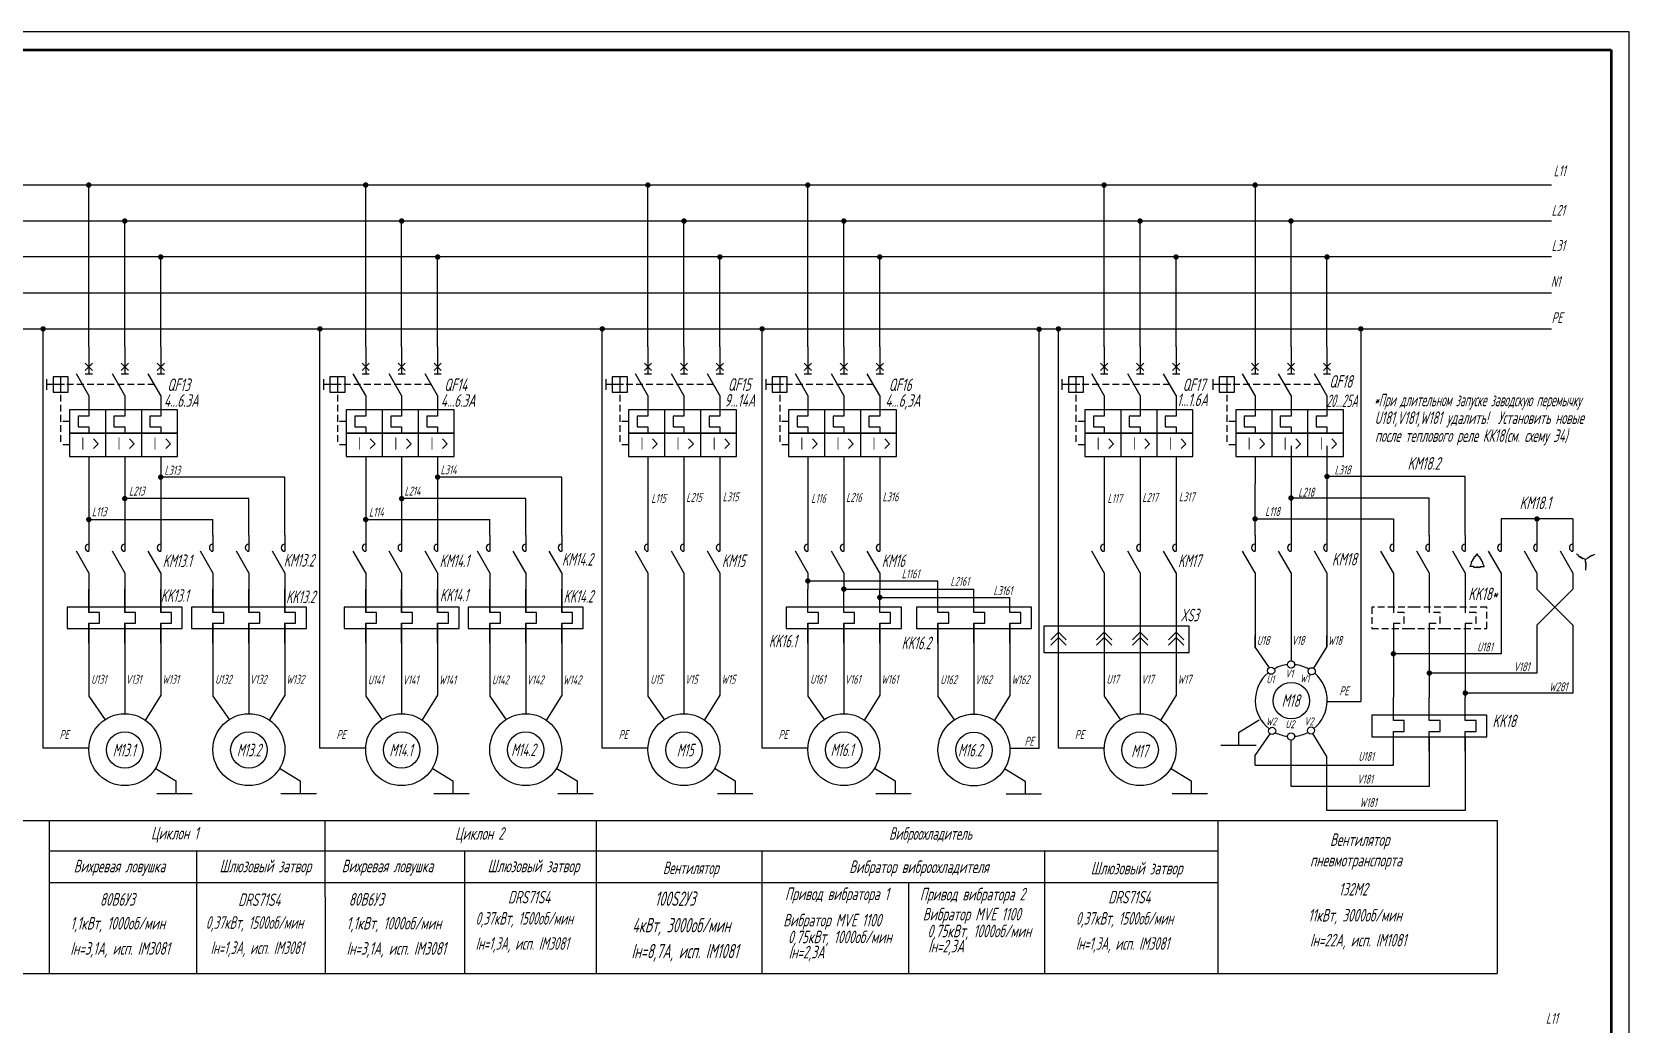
# Model space of a CAD drawing. Header units: millimetres. Extents: x 14016 to 19364, y 4274 to 5404.
# Drawn here: x 16032.9 to 16477, y 4591.6 to 4867.6 of the extents above; entities that cross this region are included whole.
import ezdxf

# ---------------------------------------------------------------- set-up
doc = ezdxf.new("R2010")
doc.units = ezdxf.units.MM
doc.header["$LTSCALE"] = 15
doc.linetypes.add('HIDDEN2', pattern=[0.1875, 0.125, -0.0625])
doc.linetypes.add('K5LT_BASIC', pattern=[0])
doc.layers.add('0.35 TEXT', color=7, linetype='Continuous', lineweight=35)
doc.layers.add('LWT 0.6', color=7, linetype='Continuous', lineweight=50)
doc.layers.add('ШТРИХОВАЯ 2', color=7, linetype='HIDDEN2')
doc.styles.add('33', font='gost.shx', dxfattribs={"width": 0.7, "oblique": 15, "height": 3.5})
doc.styles.add('34', font='gost.shx', dxfattribs={"width": 0.8, "oblique": 15, "height": 3.5})

# ---------------------------------------------------------------- blocks, each defined once
blk = doc.blocks.new('Контактор 3 ф')
at = {"linetype": 'K5LT_BASIC'}
for p, q in [((0, 0), (0, -4.5)), ((10, 0), (10, -4.5)), ((20, 0), (20, -4.5)), ((0, -10.5), (-3.46, -4.5)), ((10, -10.5), (6.54, -4.5)), ((20, -10.5), (16.54, -4.5)), ((0, -10.5), (0, -15)), ((10, -10.5), (10, -15)), ((20, -10.5), (20, -15))]:
    blk.add_line(p, q, dxfattribs=at)
for centre in [(0, -3.5), (10, -3.5), (20, -3.5)]:
    blk.add_arc(centre, 1, 90, 270, dxfattribs=at)
blk = doc.blocks.new('QF+KK')
for p, q in [((0, 0), (0, -7.5)), ((10, 0), (10, -7.5)), ((20, 0), (20, -7.5)), ((-7.83, -8.38), (-7.83, -12.62)), ((0, -13.5), (-3.46, -7.5)), ((-1, -6.54), (1, -4.54)), ((-1, -4.54), (1, -6.54)), ((-1, -7.5), (1, -7.5)), ((10, -13.5), (6.54, -7.5)), ((9, -6.54), (11, -4.54)), ((9, -4.54), (11, -6.54)), ((9, -7.5), (11, -7.5)), ((20, -13.5), (16.54, -7.5)), ((19, -6.54), (21, -4.54)), ((19, -4.54), (21, -6.54)), ((19, -7.5), (21, -7.5)), ((-11.63, -11.98), (-11.63, -9.02)), ((-9.6, -10.5), (-11.63, -10.5)), ((-6.78, -10.5), (-9.95, -10.5)), ((0, -13.5), (0, -18)), ((4.62, -17.5), (4.62, -24)), ((10, -13.5), (10, -18)), ((14.62, -17.5), (14.62, -24)), ((20, -13.5), (20, -18)), ((0, -19.25), (-3, -19.25)), ((-3, -19.25), (-3, -22.25)), ((0, -18), (0, -19.25)), ((10, -19.25), (7, -19.25)), ((7, -19.25), (7, -22.25)), ((10, -18), (10, -19.25)), ((20, -19.25), (17, -19.25)), ((17, -19.25), (17, -22.25)), ((20, -18), (20, -19.25)), ((-3, -22.25), (0, -22.25)), ((0, -22.25), (0, -24)), ((1.29, -25.61), (2.6, -26.93)), ((4.62, -24), (4.62, -30.5)), ((7, -22.25), (10, -22.25)), ((10, -22.25), (10, -24)), ((11.31, -25.61), (12.63, -26.93)), ((14.62, -24), (14.62, -30.5)), ((17, -22.25), (20, -22.25)), ((20, -22.25), (20, -24)), ((21.37, -25.61), (22.68, -26.93)), ((0, -30.5), (0, -38)), ((2.6, -26.93), (1.29, -28.24)), ((10, -30.5), (10, -38)), ((12.63, -26.93), (11.31, -28.24)), ((20, -30.5), (20, -38)), ((22.68, -26.93), (21.37, -28.24))]:
    blk.add_line(p, q)
for points in [[(-9.95, -12.62), (-5.71, -12.62), (-5.71, -8.38), (-9.95, -8.38)], [(-5.38, -24), (24.62, -24), (24.62, -17.5), (-5.38, -17.5)], [(-5.38, -30.5), (24.62, -30.5), (24.62, -24), (-5.38, -24)]]:
    blk.add_lwpolyline(points, close=True)
at = {"layer": 'ШТРИХОВАЯ 2'}
for p, q in [((18.27, -10.5), (-7.83, -10.5)), ((-7.83, -10.5), (-7.83, -27.25)), ((-5.38, -20.75), (-7.83, -20.75)), ((-5.38, -27.25), (-7.83, -27.25))]:
    blk.add_line(p, q, dxfattribs=at)
at = {"layer": '0.35 TEXT', "style": '34', "width": 0.75}
for p in [(-2, -28.65), (8.03, -28.65), (18.08, -28.65)]:
    blk.add_text('I ', height=3.5, dxfattribs=at).set_placement(p)
blk = doc.blocks.new('Реле тепловое 3 ф')
at = {"linetype": 'K5LT_BASIC'}
for p, q in [((0, -6.5), (0, 0)), ((10, -6.5), (10, 0)), ((20, -6.5), (20, 0)), ((6, -5), (-6, -5)), ((-6, -5), (-6, -11)), ((3, -6.5), (0, -6.5)), ((3, -9.5), (3, -6.5)), ((16, -5), (4, -5)), ((13, -6.5), (10, -6.5)), ((13, -9.5), (13, -6.5)), ((26, -5), (14, -5)), ((23, -6.5), (20, -6.5)), ((23, -9.5), (23, -6.5)), ((26, -11), (26, -5)), ((-6, -11), (6, -11)), ((0, -9.5), (3, -9.5)), ((0, -15), (0, -9.5)), ((4, -11), (16, -11)), ((10, -9.5), (13, -9.5)), ((10, -15), (10, -9.5)), ((14, -11), (26, -11)), ((20, -9.5), (23, -9.5)), ((20, -15), (20, -9.5))]:
    blk.add_line(p, q, dxfattribs=at)
blk = doc.blocks.new('Transformer - WYE')
for p, q in [((-0.526796, 0.299999), (-0.700001, 0.4)), ((-0.180385, 0.099999), (0, 0)), ((0.180384, 0.099999), (0, 0)), ((0.526795, 0.299999), (0.699999, 0.4)), ((0, -0.2), (0, -0.000001)), ((0, -0.600001), (0, -0.800001))]:
    blk.add_line(p, q)
for centre, start, end in [((-0.483494, 0.275), 150, 330), ((-0.396892, 0.224999), 150, 330), ((-0.310289, 0.175), 150, 330), ((-0.223687, 0.125), 150, 330), ((0.223686, 0.125), 29.99999, 210), ((0.310288, 0.174999), 29.99999, 210), ((0.396891, 0.224999), 29.99999, 210), ((0.483493, 0.274999), 29.99999, 210), ((0, -0.25), 270, 90), ((0, -0.35), 270, 90), ((0, -0.45), 270, 90), ((0, -0.55), 270, 90)]:
    blk.add_arc(centre, 0.05, start, end)
blk = doc.blocks.new('Transformer - Delta')
for p, q in [((-0.1, -0.173205), (0, 0)), ((0.1, -0.173205), (0, 0)), ((-0.3, -0.519615), (-0.4, -0.7)), ((-0.2, -0.7), (-0.4, -0.7)), ((0.2, -0.7), (0.4, -0.7)), ((0.3, -0.519615), (0.4, -0.7))]:
    blk.add_line(p, q)
for centre, start, end in [((-0.275, -0.476314), 60, 240), ((-0.225, -0.389711), 60, 240), ((-0.175, -0.303109), 60, 240), ((-0.15, -0.7), 180, 0), ((-0.125, -0.216506), 60, 240), ((-0.05, -0.7), 180, 0), ((0.05, -0.7), 180, 0), ((0.125, -0.216506), 300, 120), ((0.15, -0.7), 180, 0), ((0.175, -0.303109), 300, 120), ((0.225, -0.389712), 300, 120), ((0.275, -0.476314), 300, 120)]:
    blk.add_arc(centre, 0.05, start, end)
blk = doc.blocks.new('11')
at = {"const_width": 0.75}
blk.add_lwpolyline([(-0.375, 0, 1), (0.375, 0, 1)], format="xyb", close=True, dxfattribs=at)

msp = doc.modelspace()

# ---------------------------------------------------------------- linework, layer by layer
for p, q in [((16477, 4867.56, -0.02), (15216, 4867.56, -0.02)), ((16477, 4273.56, -0.02), (16477, 4867.56, -0.02)), ((16455.42, 4824.98, -0.02), (15281.21, 4824.98, -0.02)), ((16048.74, 4779.98, -0.02), (16048.73, 4824.98, -0.02)), ((16125.72, 4779.98, -0.02), (16125.72, 4824.98, -0.02)), ((16204.21, 4779.98, -0.02), (16204.2, 4824.98, -0.02)), ((16248.66, 4779.98, -0.02), (16248.66, 4824.98, -0.02)), ((16331.05, 4779.98, -0.02), (16331.04, 4824.98, -0.02)), ((16373.01, 4824.98, -0.02), (16373.01, 4774.24, -0.02)), ((16455.42, 4814.98, -0.02), (15281.21, 4814.98, -0.02)), ((16058.74, 4779.98, -0.02), (16058.74, 4814.98, -0.02)), ((16135.72, 4779.98, -0.02), (16135.72, 4814.98, -0.02)), ((16214.21, 4779.98, -0.02), (16214.21, 4814.98, -0.02)), ((16258.66, 4779.98, -0.02), (16258.66, 4814.98, -0.02)), ((16341.05, 4779.98, -0.02), (16341.05, 4814.98, -0.02)), ((16383.01, 4779.98, -0.02), (16383.01, 4814.98, -0.02)), ((16455.42, 4804.98, -0.02), (15281.21, 4804.98, -0.02)), ((16068.74, 4779.98, -0.02), (16068.74, 4804.98, -0.02)), ((16145.72, 4779.98, -0.02), (16145.72, 4804.98, -0.02)), ((16224.21, 4779.98, -0.02), (16224.21, 4804.98, -0.02)), ((16268.66, 4779.98, -0.02), (16268.66, 4804.98, -0.02)), ((16351.05, 4779.98, -0.02), (16351.05, 4804.98, -0.02)), ((16393.01, 4779.98, -0.02), (16393.01, 4804.98, -0.02)), ((15281.21, 4794.98, -0.02), (16455.42, 4794.98, -0.02)), ((15253.76, 4784.98, -0.02), (16455.42, 4784.98, -0.02)), ((16036.03, 4668.42, -0.02), (16036.03, 4785.36, -0.02)), ((16113.02, 4668.42, -0.02), (16113.02, 4785.36, -0.02)), ((16191.51, 4668.42, -0.02), (16191.51, 4785.36, -0.02)), ((16235.96, 4668.42, -0.02), (16235.96, 4785.36, -0.02)), ((16312.95, 4668.32, -0.02), (16312.95, 4785.26, -0.02)), ((16318.34, 4668.42, -0.02), (16318.34, 4785.36, -0.02)), ((16048.74, 4779.98, -0.02), (16048.74, 4772.48, -0.02)), ((16058.74, 4779.98, -0.02), (16058.74, 4772.48, -0.02)), ((16068.74, 4779.98, -0.02), (16068.74, 4772.48, -0.02)), ((16125.72, 4779.98, -0.02), (16125.72, 4772.48, -0.02)), ((16135.72, 4779.98, -0.02), (16135.72, 4772.48, -0.02)), ((16145.72, 4779.98, -0.02), (16145.72, 4772.48, -0.02)), ((16204.21, 4779.98, -0.02), (16204.21, 4772.48, -0.02)), ((16214.21, 4779.98, -0.02), (16214.21, 4772.48, -0.02)), ((16224.21, 4779.98, -0.02), (16224.21, 4772.48, -0.02)), ((16248.66, 4779.98, -0.02), (16248.66, 4772.48, -0.02)), ((16258.66, 4779.98, -0.02), (16258.66, 4772.48, -0.02)), ((16268.66, 4779.98, -0.02), (16268.66, 4772.48, -0.02)), ((16331.05, 4779.98, -0.02), (16331.05, 4772.48, -0.02)), ((16341.05, 4779.98, -0.02), (16341.05, 4772.48, -0.02)), ((16351.05, 4779.98, -0.02), (16351.05, 4772.48, -0.02)), ((16383.01, 4779.98, -0.02), (16383.01, 4772.48, -0.02)), ((16383.01, 4752.48, -0.02), (16383.01, 4727.62, -0.02)), ((16393.01, 4752.48, -0.02), (16393.01, 4727.62, -0.02)), ((16048.74, 4749.48, -0.02), (16048.74, 4727.62, -0.02)), ((16058.74, 4749.48, -0.02), (16058.74, 4727.62, -0.02)), ((16068.74, 4749.48, -0.02), (16068.74, 4727.62, -0.02)), ((16125.72, 4749.48, -0.02), (16125.72, 4727.62, -0.02)), ((16135.72, 4749.48, -0.02), (16135.72, 4727.62, -0.02)), ((16145.72, 4749.48, -0.02), (16145.72, 4727.62, -0.02)), ((16204.21, 4749.48, -0.02), (16204.21, 4727.62, -0.02)), ((16214.21, 4749.48, -0.02), (16214.21, 4727.62, -0.02)), ((16224.21, 4749.48, -0.02), (16224.21, 4727.62, -0.02)), ((16248.66, 4749.48, -0.02), (16248.66, 4727.62, -0.02)), ((16258.66, 4749.48, -0.02), (16258.66, 4727.62, -0.02)), ((16268.66, 4749.48, -0.02), (16268.66, 4727.62, -0.02)), ((16331.05, 4749.48, -0.02), (16331.05, 4727.62, -0.02)), ((16341.05, 4749.48, -0.02), (16341.05, 4727.62, -0.02)), ((16351.05, 4749.48, -0.02), (16351.05, 4727.62, -0.02)), ((16103.25, 4743.75, -0.02), (16068.74, 4743.75, -0.02)), ((16103.25, 4727.62, -0.02), (16103.25, 4743.75, -0.02)), ((16180.23, 4743.75, -0.02), (16145.73, 4743.75, -0.02)), ((16180.23, 4727.62, -0.02), (16180.23, 4743.75, -0.02)), ((16431.46, 4743.93, -0.02), (16393.01, 4743.93, -0.02)), ((16431.46, 4727.62, -0.02), (16431.46, 4743.93, -0.02)), ((16373.01, 4727.62, -0.02), (16373.01, 4741.98, -0.02)), ((16093.25, 4737.77, -0.02), (16058.74, 4737.77, -0.02)), ((16093.25, 4727.62, -0.02), (16093.25, 4737.77, -0.02)), ((16170.23, 4737.77, -0.02), (16135.73, 4737.77, -0.02)), ((16170.23, 4727.62, -0.02), (16170.23, 4737.77, -0.02)), ((16421.46, 4737.94, -0.02), (16383.01, 4737.94, -0.02)), ((16421.46, 4727.62, -0.02), (16421.46, 4737.94, -0.02)), ((16048.74, 4731.95, -0.02), (16083.25, 4731.95, -0.02)), ((16083.25, 4727.62, -0.02), (16083.25, 4731.95, -0.02)), ((16125.72, 4731.95, -0.02), (16160.23, 4731.95, -0.02)), ((16160.23, 4727.62, -0.02), (16160.23, 4731.95, -0.02)), ((16373.01, 4732.13, -0.02), (16411.46, 4732.13, -0.02)), ((16411.46, 4732.13, -0.02), (16411.46, 4727.62, -0.02)), ((16441.4, 4732.13, -0.02), (16441.4, 4727.62, -0.02)), ((16461.4, 4732.13, -0.02), (16441.4, 4732.13, -0.02)), ((16451.4, 4732.13, -0.02), (16451.4, 4727.62, -0.02)), ((16461.4, 4732.13, -0.02), (16461.4, 4727.62, -0.02)), ((16048.74, 4712.58, -0.02), (16048.74, 4706.12, -0.02)), ((16058.74, 4712.59, -0.02), (16058.74, 4706.12, -0.02)), ((16068.74, 4712.62, -0.02), (16068.74, 4706.12, -0.02)), ((16083.25, 4712.58, -0.02), (16083.25, 4706.12, -0.02)), ((16093.25, 4712.59, -0.02), (16093.25, 4706.12, -0.02)), ((16103.25, 4712.62, -0.02), (16103.25, 4706.12, -0.02)), ((16125.72, 4712.58, -0.02), (16125.72, 4706.12, -0.02)), ((16135.72, 4712.59, -0.02), (16135.72, 4706.12, -0.02)), ((16145.72, 4712.62, -0.02), (16145.72, 4706.12, -0.02)), ((16160.23, 4712.58, -0.02), (16160.23, 4706.12, -0.02)), ((16170.23, 4712.59, -0.02), (16170.23, 4706.12, -0.02)), ((16180.23, 4712.62, -0.02), (16180.23, 4706.12, -0.02)), ((16204.21, 4712.58, -0.02), (16204.21, 4682.85, -0.02)), ((16214.21, 4712.59, -0.02), (16214.21, 4677.95, -0.02)), ((16224.21, 4712.62, -0.02), (16224.21, 4683.12, -0.02)), ((16248.66, 4714.87, -0.02), (16284.85, 4714.87, -0.02)), ((16258.66, 4712.62, -0.02), (16294.85, 4712.62, -0.02)), ((16331.05, 4712.58, -0.02), (16331.05, 4682.85, -0.02)), ((16341.05, 4712.59, -0.02), (16341.05, 4677.95, -0.02)), ((16351.05, 4712.62, -0.02), (16351.05, 4683.12, -0.02)), ((16373.01, 4712.62, -0.02), (16373.01, 4703.12, -0.02)), ((16383.01, 4712.62, -0.02), (16383.01, 4703.12, -0.02)), ((16393.01, 4712.62, -0.02), (16393.01, 4703.12, -0.02)), ((16411.46, 4712.62, -0.02), (16411.46, 4706.12, -0.02)), ((16421.46, 4712.62, -0.02), (16421.46, 4706.12, -0.02)), ((16431.46, 4712.62, -0.02), (16431.46, 4706.12, -0.02)), ((16441.4, 4712.62, -0.02), (16441.4, 4694.62, -0.02)), ((16461.4, 4712.62, -0.02), (16451.4, 4702.62, -0.02)), ((16451.4, 4712.62, -0.02), (16461.4, 4702.62, -0.02)), ((16268.66, 4710.31, -0.02), (16304.85, 4710.31, -0.02)), ((16048.74, 4703.12, -0.02), (16048.74, 4682.85, -0.02)), ((16058.74, 4703.12, -0.02), (16058.74, 4677.95, -0.02)), ((16068.74, 4703.12, -0.02), (16068.74, 4683.12, -0.02)), ((16083.25, 4703.12, -0.02), (16083.25, 4682.85, -0.02)), ((16093.25, 4703.12, -0.02), (16093.25, 4677.95, -0.02)), ((16103.25, 4703.12, -0.02), (16103.25, 4683.12, -0.02)), ((16125.72, 4703.12, -0.02), (16125.72, 4682.85, -0.02)), ((16135.72, 4703.12, -0.02), (16135.72, 4677.95, -0.02)), ((16145.72, 4703.12, -0.02), (16145.72, 4683.12, -0.02)), ((16160.23, 4703.12, -0.02), (16160.23, 4682.85, -0.02)), ((16170.23, 4703.12, -0.02), (16170.23, 4677.95, -0.02)), ((16180.23, 4703.12, -0.02), (16180.23, 4683.12, -0.02)), ((16248.66, 4703.12, -0.02), (16248.66, 4682.85, -0.02)), ((16258.66, 4703.12, -0.02), (16258.66, 4677.95, -0.02)), ((16268.66, 4703.12, -0.02), (16268.66, 4683.12, -0.02)), ((16284.85, 4703.12, -0.02), (16284.85, 4682.76, -0.02)), ((16294.85, 4703.12, -0.02), (16294.85, 4677.85, -0.02)), ((16304.85, 4703.12, -0.02), (16304.85, 4683.03, -0.02)), ((16373.01, 4703.12, -0.02), (16373.01, 4699.71, -0.02)), ((16383.01, 4703.12, -0.02), (16383.01, 4699.71, -0.02)), ((16393.01, 4703.12, -0.02), (16393.01, 4699.71, -0.02)), ((16411.46, 4703.12, -0.02), (16411.46, 4682.54, -0.02)), ((16421.46, 4703.12, -0.02), (16421.46, 4682.54, -0.02)), ((16431.46, 4703.12, -0.02), (16431.46, 4682.54, -0.02)), ((16318.34, 4700.66, -0.04), (16316.22, 4698.54, -0.04)), ((16318.34, 4699.16, -0.04), (16316.22, 4697.04, -0.04)), ((16318.34, 4700.66, -0.04), (16320.46, 4698.54, -0.04)), ((16318.34, 4699.16, -0.04), (16320.46, 4697.04, -0.04)), ((16331.05, 4700.66, -0.04), (16328.92, 4698.54, -0.04)), ((16331.05, 4699.16, -0.04), (16328.92, 4697.04, -0.04)), ((16331.05, 4700.66, -0.04), (16333.17, 4698.54, -0.04)), ((16331.05, 4699.16, -0.04), (16333.17, 4697.04, -0.04)), ((16341.05, 4700.66, -0.04), (16338.93, 4698.54, -0.04)), ((16341.05, 4699.16, -0.04), (16338.93, 4697.04, -0.04)), ((16341.05, 4700.66, -0.04), (16343.17, 4698.54, -0.04)), ((16341.05, 4699.16, -0.04), (16343.17, 4697.04, -0.04)), ((16351.05, 4700.66, -0.04), (16348.92, 4698.54, -0.04)), ((16351.05, 4699.16, -0.04), (16348.92, 4697.04, -0.04)), ((16351.05, 4700.66, -0.04), (16353.17, 4698.54, -0.04)), ((16351.05, 4699.16, -0.04), (16353.17, 4697.04, -0.04)), ((16383.01, 4699.72, -0.02), (16383.01, 4692.64, -0.02)), ((16451.4, 4702.62, -0.02), (16451.4, 4689.26, -0.02)), ((16461.4, 4702.62, -0.02), (16461.4, 4683.7, -0.02)), ((16373.01, 4696.36, -0.02), (16376.9, 4690.75, -0.02)), ((16393.01, 4696.63, -0.02), (16389.29, 4690.61, -0.02)), ((16441.4, 4694.62, -0.02), (16411.46, 4694.62, -0.02)), ((16451.4, 4689.26, -0.02), (16421.46, 4689.26, -0.02)), ((16048.74, 4682.85, -0.02), (16053.32, 4676.24, -0.02)), ((16068.74, 4683.12, -0.02), (16064.48, 4676.26, -0.02)), ((16083.25, 4682.85, -0.02), (16087.83, 4676.24, -0.02)), ((16103.25, 4683.12, -0.02), (16098.99, 4676.26, -0.02)), ((16125.72, 4682.85, -0.02), (16130.3, 4676.24, -0.02)), ((16145.72, 4683.12, -0.02), (16141.47, 4676.26, -0.02)), ((16160.23, 4682.85, -0.02), (16164.81, 4676.24, -0.02)), ((16180.23, 4683.12, -0.02), (16175.98, 4676.26, -0.02)), ((16204.21, 4682.85, -0.02), (16208.79, 4676.24, -0.02)), ((16224.21, 4683.12, -0.02), (16219.96, 4676.26, -0.02)), ((16248.66, 4682.85, -0.02), (16253.25, 4676.24, -0.02)), ((16268.66, 4683.12, -0.02), (16264.41, 4676.26, -0.02)), ((16284.85, 4682.76, -0.02), (16289.44, 4676.14, -0.02)), ((16304.85, 4683.03, -0.02), (16300.6, 4676.16, -0.02)), ((16331.05, 4682.85, -0.02), (16335.63, 4676.24, -0.02)), ((16351.05, 4683.12, -0.02), (16346.79, 4676.26, -0.02)), ((16461.4, 4683.7, -0.02), (16431.46, 4683.7, -0.02)), ((16373.01, 4666.33, -0.02), (16377.18, 4672.35, -0.02)), ((16393.01, 4666.06, -0.02), (16389.07, 4672.43, -0.02)), ((16048.72, 4668.42, -0.02), (16036.03, 4668.42, -0.02)), ((16125.71, 4668.42, -0.02), (16113.02, 4668.42, -0.02)), ((16204.2, 4668.42, -0.02), (16191.51, 4668.42, -0.02)), ((16248.65, 4668.42, -0.02), (16235.96, 4668.42, -0.02)), ((16312.95, 4668.32, -0.02), (16304.84, 4668.32, -0.02)), ((16331.03, 4668.42, -0.02), (16318.34, 4668.42, -0.02)), ((16383.01, 4663.67, -0.02), (16383.01, 4670.64, -0.02)), ((16411.46, 4663.67, -0.02), (16411.46, 4671.54, -0.02)), ((16421.46, 4671.54, -0.02), (16421.46, 4657.72, -0.02)), ((16431.46, 4671.54, -0.02), (16431.46, 4651.01, -0.02)), ((16373.01, 4663.67, -0.02), (16373.01, 4666.33, -0.02)), ((16373.01, 4663.67, -0.02), (16411.46, 4663.67, -0.02)), ((16383.01, 4657.72, -0.02), (16383.01, 4666.06, -0.02)), ((16393.01, 4651.01, -0.02), (16393.01, 4666.06, -0.02)), ((16421.46, 4657.72, -0.02), (16383.01, 4657.72, -0.02)), ((16431.46, 4651.01, -0.02), (16393.01, 4651.01, -0.02)), ((15274.54, 4648.25, -0.02), (16440.32, 4648.25, -0.02)), ((16037.7, 4648.25, -0.02), (16037.7, 4605.73, -0.02)), ((16114.41, 4648.25, -0.02), (16114.43, 4605.73, -0.02)), ((16189.85, 4648.25, -0.02), (16189.85, 4605.73, -0.02)), ((16362.7, 4648.25, -0.02), (16362.7, 4605.73, -0.02)), ((16440.32, 4648.25, -0.02), (16440.32, 4605.73, -0.02)), ((16037.7, 4639.86, -0.02), (16362.7, 4639.86, -0.02)), ((16078.64, 4639.82, -0.02), (16078.64, 4605.69, -0.02)), ((16153.17, 4639.86, -0.02), (16153.17, 4605.73, -0.02)), ((16235.85, 4639.86, -0.02), (16235.85, 4605.73, -0.02)), ((16314.48, 4639.86, -0.02), (16314.48, 4605.73, -0.02)), ((16037.7, 4630.98, -0.02), (16362.7, 4630.98, -0.02)), ((16276.62, 4631.08, -0.02), (16276.64, 4605.73, -0.02)), ((15274.54, 4605.73, -0.02), (16440.32, 4605.73, -0.02))]:
    msp.add_line(p, q)
at = {"linetype": 'Continuous'}
for p, q in [((16402.42, 4784.98, -0.02), (16402.42, 4681.35, -0.02)), ((16393.17, 4681.35, -0.02), (16402.42, 4681.35, -0.02)), ((16374.18, 4676.19, -0.02), (16368.43, 4672.67, -0.02)), ((16368.43, 4672.67, -0.02), (16368.43, 4669.16, -0.02)), ((16373.36, 4669.16, -0.02), (16363.5, 4669.16, -0.02)), ((16067.23, 4662.83, -0.02), (16072.98, 4659.32, -0.02)), ((16101.74, 4662.83, -0.02), (16107.49, 4659.32, -0.02)), ((16144.21, 4662.83, -0.02), (16149.97, 4659.32, -0.02)), ((16178.73, 4662.83, -0.02), (16184.48, 4659.32, -0.02)), ((16222.7, 4662.83, -0.02), (16228.46, 4659.32, -0.02)), ((16267.16, 4662.83, -0.02), (16272.91, 4659.32, -0.02)), ((16349.54, 4662.83, -0.02), (16355.29, 4659.32, -0.02)), ((16072.98, 4659.32, -0.02), (16072.98, 4655.8, -0.02)), ((16107.49, 4659.32, -0.02), (16107.49, 4655.8, -0.02)), ((16149.97, 4659.32, -0.02), (16149.97, 4655.8, -0.02)), ((16184.48, 4659.32, -0.02), (16184.48, 4655.8, -0.02)), ((16228.46, 4659.32, -0.02), (16228.46, 4655.8, -0.02)), ((16272.91, 4659.32, -0.02), (16272.91, 4655.8, -0.02)), ((16303.35, 4662.73, -0.02), (16309.1, 4659.22, -0.02)), ((16309.1, 4659.22, -0.02), (16309.1, 4655.71, -0.02)), ((16355.29, 4659.32, -0.02), (16355.29, 4655.8, -0.02)), ((16067.64, 4655.8, -0.02), (16077.5, 4655.8, -0.02)), ((16102.15, 4655.8, -0.02), (16112.01, 4655.8, -0.02)), ((16144.63, 4655.8, -0.02), (16154.49, 4655.8, -0.02)), ((16179.14, 4655.8, -0.02), (16189, 4655.8, -0.02)), ((16223.53, 4655.8, -0.02), (16233.39, 4655.8, -0.02)), ((16267.57, 4655.8, -0.02), (16277.43, 4655.8, -0.02)), ((16303.76, 4655.71, -0.02), (16313.62, 4655.71, -0.02)), ((16349.95, 4655.8, -0.02), (16359.81, 4655.8, -0.02))]:
    msp.add_line(p, q, dxfattribs=at)
at = {"linetype": 'K5LT_BASIC'}
for p, q in [((16284.85, 4706.12, -0.02), (16284.85, 4714.87, -0.02)), ((16294.85, 4706.12, -0.02), (16294.85, 4712.62, -0.02)), ((16290.85, 4707.62, -0.02), (16278.85, 4707.62, -0.02)), ((16278.85, 4707.62, -0.02), (16278.85, 4701.62, -0.02)), ((16300.85, 4707.62, -0.02), (16288.85, 4707.62, -0.02)), ((16310.85, 4707.62, -0.02), (16298.85, 4707.62, -0.02)), ((16304.85, 4706.12, -0.02), (16304.85, 4710.31, -0.02)), ((16310.85, 4701.62, -0.02), (16310.85, 4707.62, -0.02)), ((16287.85, 4706.12, -0.02), (16284.85, 4706.12, -0.02)), ((16284.85, 4703.12, -0.02), (16287.85, 4703.12, -0.02)), ((16284.85, 4697.62, -0.02), (16284.85, 4703.12, -0.02)), ((16287.85, 4703.12, -0.02), (16287.85, 4706.12, -0.02)), ((16297.85, 4706.12, -0.02), (16294.85, 4706.12, -0.02)), ((16294.85, 4703.12, -0.02), (16297.85, 4703.12, -0.02)), ((16294.85, 4697.62, -0.02), (16294.85, 4703.12, -0.02)), ((16297.85, 4703.12, -0.02), (16297.85, 4706.12, -0.02)), ((16307.85, 4706.12, -0.02), (16304.85, 4706.12, -0.02)), ((16304.85, 4703.12, -0.02), (16307.85, 4703.12, -0.02)), ((16304.85, 4697.62, -0.02), (16304.85, 4703.12, -0.02)), ((16307.85, 4703.12, -0.02), (16307.85, 4706.12, -0.02)), ((16278.85, 4701.62, -0.02), (16290.85, 4701.62, -0.02)), ((16288.85, 4701.62, -0.02), (16300.85, 4701.62, -0.02)), ((16298.85, 4701.62, -0.02), (16310.85, 4701.62, -0.02)), ((16411.46, 4676.04, -0.02), (16411.46, 4682.54, -0.02)), ((16421.46, 4676.04, -0.02), (16421.46, 4682.54, -0.02)), ((16431.46, 4676.04, -0.02), (16431.46, 4682.54, -0.02)), ((16411.46, 4667.54, -0.02), (16411.46, 4673.04, -0.02)), ((16421.46, 4667.54, -0.02), (16421.46, 4673.04, -0.02)), ((16431.46, 4667.54, -0.02), (16431.46, 4673.04, -0.02))]:
    msp.add_line(p, q, dxfattribs=at)
at = {"const_width": 0.75, "elevation": -0.02}
for points in [[(16048.35, 4824.98, 1), (16049.1, 4824.98, 1)], [(16125.34, 4824.98, 1), (16126.09, 4824.98, 1)], [(16203.83, 4824.98, 1), (16204.58, 4824.98, 1)], [(16248.28, 4824.98, 1), (16249.03, 4824.98, 1)], [(16330.66, 4824.98, 1), (16331.41, 4824.98, 1)], [(16372.64, 4824.98, 1), (16373.39, 4824.98, 1)], [(16058.36, 4814.98, 1), (16059.11, 4814.98, 1)], [(16135.35, 4814.98, 1), (16136.1, 4814.98, 1)], [(16213.84, 4814.98, 1), (16214.59, 4814.98, 1)], [(16258.29, 4814.98, 1), (16259.04, 4814.98, 1)], [(16340.67, 4814.98, 1), (16341.42, 4814.98, 1)], [(16382.64, 4814.98, 1), (16383.39, 4814.98, 1)], [(16068.36, 4804.98, 1), (16069.11, 4804.98, 1)], [(16145.35, 4804.98, 1), (16146.1, 4804.98, 1)], [(16223.84, 4804.98, 1), (16224.59, 4804.98, 1)], [(16268.29, 4804.98, 1), (16269.04, 4804.98, 1)], [(16350.67, 4804.98, 1), (16351.42, 4804.98, 1)], [(16392.64, 4804.98, 1), (16393.39, 4804.98, 1)], [(16035.66, 4784.98, 1), (16036.41, 4784.98, 1)], [(16112.64, 4784.98, 1), (16113.39, 4784.98, 1)], [(16191.13, 4784.98, 1), (16191.88, 4784.98, 1)], [(16235.58, 4784.98, 1), (16236.33, 4784.98, 1)], [(16312.58, 4784.88, 1), (16313.33, 4784.88, 1)], [(16317.97, 4784.98, 1), (16318.72, 4784.98, 1)], [(16068.36, 4743.75, 1), (16069.11, 4743.75, 1)], [(16145.35, 4743.75, 1), (16146.1, 4743.75, 1)], [(16392.64, 4743.93, 1), (16393.39, 4743.93, 1)], [(16058.36, 4737.77, 1), (16059.11, 4737.77, 1)], [(16135.35, 4737.77, 1), (16136.1, 4737.77, 1)], [(16382.64, 4737.94, 1), (16383.39, 4737.94, 1)], [(16048.36, 4731.95, 1), (16049.11, 4731.95, 1)], [(16125.35, 4731.95, 1), (16126.1, 4731.95, 1)], [(16372.63, 4732.13, 1), (16373.38, 4732.13, 1)], [(16451.02, 4732.13, 1), (16451.77, 4732.13, 1)], [(16248.29, 4714.87, 1), (16249.04, 4714.87, 1)], [(16258.29, 4712.62, 1), (16259.04, 4712.62, 1)], [(16268.29, 4710.31, 1), (16269.04, 4710.31, 1)], [(16411.09, 4694.62, 1), (16411.84, 4694.62, 1)], [(16421.09, 4689.26, 1), (16421.84, 4689.26, 1)], [(16431.09, 4683.7, 1), (16431.84, 4683.7, 1)]]:
    msp.add_lwpolyline(points, format="xyb", close=True, dxfattribs=at)
at = {"elevation": -0.04}
msp.add_lwpolyline([(16314.32, 4695.01), (16354.72, 4695.01), (16354.72, 4702.31), (16314.32, 4702.31)], close=True, dxfattribs=at)
for centre, radius in [((16377.47, 4689.92, -0.02), 1), ((16383.01, 4691.64, -0.02), 1), ((16388.76, 4689.76, -0.02), 1), ((16383.07, 4681.56, -0.02), 5.07), ((16058.74, 4667.96, -0.02), 10), ((16093.25, 4667.96, -0.02), 10), ((16135.72, 4667.96, -0.02), 10), ((16170.23, 4667.96, -0.02), 10), ((16214.21, 4667.96, -0.02), 10), ((16258.66, 4667.96, -0.02), 10), ((16294.85, 4667.86, -0.02), 10), ((16341.05, 4667.96, -0.02), 10), ((16058.74, 4667.88, -0.02), 5.07), ((16093.25, 4667.88, -0.02), 5.07), ((16135.72, 4667.88, -0.02), 5.07), ((16170.23, 4667.88, -0.02), 5.07), ((16214.21, 4667.88, -0.02), 5.07), ((16258.66, 4667.88, -0.02), 5.07), ((16294.85, 4667.78, -0.02), 5.07), ((16341.05, 4667.88, -0.02), 5.07), ((16377.75, 4673.17, -0.02), 1), ((16383.01, 4671.64, -0.02), 1), ((16388.56, 4673.29, -0.02), 1)]:
    msp.add_circle(centre, radius)
for centre, radius, start, end in [((16048.74, 4824.8, -0.02), 0.375, 0, 180), ((16048.74, 4824.8, -0.02), 0.375, 180, 0), ((16125.72, 4824.8, -0.02), 0.375, 0, 180), ((16125.72, 4824.8, -0.02), 0.375, 180, 0), ((16204.21, 4824.8, -0.02), 0.375, 0, 180), ((16204.21, 4824.8, -0.02), 0.375, 180, 0), ((16248.66, 4824.8, -0.02), 0.375, 0, 180), ((16248.66, 4824.8, -0.02), 0.375, 180, 0), ((16331.05, 4824.8, -0.02), 0.375, 0, 180), ((16331.05, 4824.8, -0.02), 0.375, 180, 0), ((16058.8, 4814.8, -0.02), 0.375, 0, 180), ((16058.8, 4814.8, -0.02), 0.375, 180, 0), ((16135.79, 4814.8, -0.02), 0.375, 0, 180), ((16135.79, 4814.8, -0.02), 0.375, 180, 0), ((16214.28, 4814.8, -0.02), 0.375, 0, 180), ((16214.28, 4814.8, -0.02), 0.375, 180, 0), ((16258.73, 4814.8, -0.02), 0.375, 0, 180), ((16258.73, 4814.8, -0.02), 0.375, 180, 0), ((16341.11, 4814.8, -0.02), 0.375, 0, 180), ((16341.11, 4814.8, -0.02), 0.375, 180, 0), ((16068.87, 4804.8, -0.02), 0.375, 0, 180), ((16145.85, 4804.8, -0.02), 0.375, 0, 180), ((16224.34, 4804.8, -0.02), 0.375, 0, 180), ((16268.8, 4804.8, -0.02), 0.375, 0, 180), ((16351.18, 4804.8, -0.02), 0.375, 0, 180), ((16068.87, 4804.8, -0.02), 0.375, 180, 0), ((16145.85, 4804.8, -0.02), 0.375, 180, 0), ((16224.34, 4804.8, -0.02), 0.375, 180, 0), ((16268.8, 4804.8, -0.02), 0.375, 180, 0), ((16351.18, 4804.8, -0.02), 0.375, 180, 0), ((16068.74, 4743.75, -0.02), 0.375, 0, 180), ((16068.74, 4743.75, -0.02), 0.375, 180, 0), ((16145.73, 4743.75, -0.02), 0.375, 0, 180), ((16145.73, 4743.75, -0.02), 0.375, 180, 0), ((16393.01, 4743.93, -0.02), 0.375, 0, 180), ((16393.01, 4743.93, -0.02), 0.375, 180, 0), ((16383.01, 4737.94, -0.02), 0.375, 0, 180), ((16058.74, 4737.77, -0.02), 0.375, 0, 180), ((16058.74, 4737.77, -0.02), 0.375, 180, 0), ((16135.73, 4737.77, -0.02), 0.375, 0, 180), ((16135.73, 4737.77, -0.02), 0.375, 180, 0), ((16383.01, 4737.94, -0.02), 0.375, 180, 0), ((16048.74, 4731.95, -0.02), 0.375, 0, 180), ((16048.74, 4731.95, -0.02), 0.375, 180, 0), ((16125.72, 4731.95, -0.02), 0.375, 0, 180), ((16125.72, 4731.95, -0.02), 0.375, 180, 0), ((16373.01, 4732.13, -0.02), 0.375, 0, 180), ((16373.01, 4732.13, -0.02), 0.375, 180, 0), ((16451.4, 4732.13, -0.02), 0.375, 0, 180), ((16451.4, 4732.13, -0.02), 0.375, 180, 0), ((16411.46, 4694.62, -0.02), 0.375, 0, 180), ((16411.46, 4694.62, -0.02), 0.375, 180, 0), ((16383.07, 4681.64, -0.02), 10, 96.0304, 118.2859), ((16383.07, 4681.64, -0.02), 10, 60.6916, 84.5622), ((16421.46, 4689.26, -0.02), 0.375, 0, 180), ((16383.07, 4681.64, -0.02), 10, 129.7541, 232.1544), ((16383.07, 4681.64, -0.02), 10, 309.064, 49.213), ((16421.46, 4689.26, -0.02), 0.375, 180, 0), ((16431.46, 4683.7, -0.02), 0.375, 0, 180), ((16431.46, 4683.7, -0.02), 0.375, 180, 0), ((16383.07, 4681.64, -0.02), 10, 243.6226, 263.9696), ((16383.07, 4681.64, -0.02), 10, 275.4378, 297.5958)]:
    msp.add_arc(centre, radius, start, end)
at = {"layer": '0.35 TEXT'}
for p, q in [((16373.01, 4699.71, -0.02), (16373.01, 4696.36, -0.02)), ((16393.01, 4699.75, -0.02), (16393.01, 4696.63, -0.02))]:
    msp.add_line(p, q, dxfattribs=at)
at = {"layer": 'LWT 0.6'}
for p, q in [((15236, 4862.56, -0.02), (16472, 4862.56, -0.02)), ((16472, 4862.56, -0.02), (16472, 4278.56, -0.02))]:
    msp.add_line(p, q, dxfattribs=at)
at = {"layer": 'ШТРИХОВАЯ 2', "linetype": 'HIDDEN2'}
for p, q in [((16417.46, 4707.62, -0.02), (16405.46, 4707.62, -0.02)), ((16405.46, 4707.62, -0.02), (16405.46, 4701.62, -0.02)), ((16427.46, 4707.62, -0.02), (16415.46, 4707.62, -0.02)), ((16437.46, 4707.62, -0.02), (16425.46, 4707.62, -0.02)), ((16437.46, 4701.62, -0.02), (16437.46, 4707.62, -0.02)), ((16414.46, 4706.12, -0.02), (16411.46, 4706.12, -0.02)), ((16411.46, 4703.12, -0.02), (16414.46, 4703.12, -0.02)), ((16414.46, 4703.12, -0.02), (16414.46, 4706.12, -0.02)), ((16424.46, 4706.12, -0.02), (16421.46, 4706.12, -0.02)), ((16421.46, 4703.12, -0.02), (16424.46, 4703.12, -0.02)), ((16424.46, 4703.12, -0.02), (16424.46, 4706.12, -0.02)), ((16434.46, 4706.12, -0.02), (16431.46, 4706.12, -0.02)), ((16431.46, 4703.12, -0.02), (16434.46, 4703.12, -0.02)), ((16434.46, 4703.12, -0.02), (16434.46, 4706.12, -0.02)), ((16405.46, 4701.62, -0.02), (16417.46, 4701.62, -0.02)), ((16415.46, 4701.62, -0.02), (16427.46, 4701.62, -0.02)), ((16425.46, 4701.62, -0.02), (16437.46, 4701.62, -0.02))]:
    msp.add_line(p, q, dxfattribs=at)

# ---------------------------------------------------------------- block references
for name, p in [('11', (16402.42, 4784.98, -0.02)), ('QF+KK', (16048.74, 4779.98, -0.02)), ('QF+KK', (16125.72, 4779.98, -0.02)), ('QF+KK', (16204.21, 4779.98, -0.02)), ('QF+KK', (16248.66, 4779.98, -0.02)), ('QF+KK', (16331.05, 4779.98, -0.02)), ('QF+KK', (16373.01, 4779.98, -0.02)), ('Контактор 3 ф', (16048.74, 4727.62, -0.02)), ('Контактор 3 ф', (16083.25, 4727.62, -0.02)), ('Контактор 3 ф', (16125.72, 4727.62, -0.02)), ('Контактор 3 ф', (16160.23, 4727.62, -0.02)), ('Контактор 3 ф', (16204.21, 4727.62, -0.02)), ('Контактор 3 ф', (16248.66, 4727.62, -0.02)), ('Контактор 3 ф', (16331.05, 4727.62, -0.02)), ('Контактор 3 ф', (16373.01, 4727.62, -0.02)), ('Контактор 3 ф', (16411.46, 4727.62, -0.02)), ('Контактор 3 ф', (16441.4, 4727.62, -0.02)), ('Реле тепловое 3 ф', (16048.74, 4712.62, -0.02)), ('Реле тепловое 3 ф', (16083.25, 4712.62, -0.02)), ('Реле тепловое 3 ф', (16125.72, 4712.62, -0.02)), ('Реле тепловое 3 ф', (16160.23, 4712.62, -0.02)), ('Реле тепловое 3 ф', (16248.66, 4712.62, -0.02)), ('Реле тепловое 3 ф', (16248.66, 4712.62, -0.02)), ('Реле тепловое 3 ф', (16411.46, 4682.54, -0.02))]:
    msp.add_blockref(name, p)
for name, p, xscale, yscale, zscale in [('Transformer - Delta', (16434.72, 4722.45, -0.02), 5.079999999999927, 5.079999999999927, 5.079999999999927), ('Transformer - WYE', (16464.91, 4720.83, -0.02), 3.657600000000457, 3.657600000000457, 3.657600000000457)]:
    msp.add_blockref(name, p, dxfattribs=dict(xscale=xscale, yscale=yscale, zscale=zscale))

# ---------------------------------------------------------------- texts
at = {"style": '33', "oblique": 15, "width": 0.8}
for s, height, p in [('V1', 2.2, (16381.37, 4688.03, -0.02)), ('U1', 2.2, (16376.14, 4686.41, -0.02)), ('W1', 2.2, (16385.49, 4686.66, -0.02)), ('PE', 2.5, (16396.47, 4683.07, -0.02)), ('W2', 2.2, (16375.99, 4674.69, -0.02)), ('U2', 2.2, (16381.43, 4673.93, -0.02)), ('V2', 2.2, (16386.68, 4674.75, -0.02))]:
    msp.add_text(s, height=height, dxfattribs=at).set_placement(p)
at = {"layer": '0.35 TEXT', "oblique": 15}
for s, height, style, width, p in [('L11', 3, '33', 0.8, (16456.02, 4827.43, -0.02)), ('L21', 3, '33', 0.8, (16455.46, 4816.47, -0.02)), ('L31', 3, '33', 0.8, (16455.46, 4806.67, -0.02)), ('N1', 3, '33', 0.8, (16455.26, 4796.64, -0.02)), ('PE', 3, '33', 0.8, (16455.46, 4786.61, -0.02)), ('QF13', 3.5, '34', 0.8, (16070.56, 4767.68, -0.02)), ('QF14', 3.5, '34', 0.8, (16147.54, 4767.68, -0.02)), ('QF15', 3.5, '34', 0.8, (16226.41, 4767.75, -0.02)), ('QF16', 3.5, '34', 0.8, (16271.15, 4767.68, -0.02)), ('QF17', 3.5, '34', 0.8, (16352.87, 4767.68, -0.02)), ('QF18', 3.5, '34', 0.8, (16393.64, 4768.61, -0.02)), ('4...6.3A', 3.5, '34', 0.8, (16069.63, 4763.31, -0.02)), ('4...6.3A', 3.5, '34', 0.8, (16146.61, 4763.31, -0.02)), ('9...14A', 3.5, '34', 0.8, (16225.48, 4763.37, -0.02)), ('4...6,3A', 3.5, '34', 0.8, (16270.22, 4763.31, -0.02)), ('1...1.6A', 3.5, '34', 0.8, (16351.28, 4763.52, -0.02)), ('20...25A', 3.5, '34', 0.674438, (16392.83, 4763.22, -0.02)), ('*При длительном запуске заводскую перемычку', 3.5, '34', 0.67167, (16406.08, 4763.45, -0.02)), ('U181,V181,W181 удалить!  Установить новые', 3.5, '34', 0.75, (16406.27, 4758.52, -0.02)), ('после теплового реле КК18(см. схему Э4)', 3.5, '34', 0.75, (16406.38, 4753.54, -0.02)), ('KM18.2', 3.5, '34', 0.8, (16415.41, 4745.82, -0.02)), ('L313', 2.5, '33', 0.8, (16069.76, 4744.42, -0.02)), ('L314', 2.5, '33', 0.8, (16146.53, 4744.55, -0.02)), ('L318', 2.5, '33', 0.8, (16395.11, 4744.5, -0.02)), ('L213', 2.5, '33', 0.8, (16059.89, 4738.62, -0.02)), ('L214', 2.5, '33', 0.8, (16136.51, 4738.64, -0.02)), ('L115', 2.5, '33', 0.8, (16205.12, 4736.59, -0.02)), ('L215', 2.5, '33', 0.8, (16214.83, 4736.87, -0.02)), ('L315', 2.5, '33', 0.8, (16224.97, 4737.02, -0.02)), ('L116', 2.5, '33', 0.8, (16249.58, 4736.59, -0.02)), ('L216', 2.5, '33', 0.8, (16259.28, 4736.87, -0.02)), ('L316', 2.5, '33', 0.8, (16269.42, 4737.02, -0.02)), ('L117', 2.5, '33', 0.8, (16331.96, 4736.59, -0.02)), ('L217', 2.5, '33', 0.8, (16341.66, 4736.87, -0.02)), ('L317', 2.5, '33', 0.8, (16351.8, 4737.02, -0.02)), ('L218', 2.5, '33', 0.8, (16385.02, 4738.32, -0.02)), ('KM18.1', 3.5, '34', 0.8, (16446.55, 4734.85, -0.02)), ('L113', 2.5, '33', 0.8, (16049.59, 4732.86, -0.02)), ('L114', 2.5, '33', 0.8, (16126.63, 4732.77, -0.02)), ('L118', 2.5, '33', 0.8, (16375.8, 4732.95, -0.02)), ('KM13.1', 3.5, '34', 0.75, (16069.3, 4718.74, -0.02)), ('KM13.2', 3.5, '34', 0.75, (16102.94, 4718.88, -0.02)), ('KM14.1', 3.5, '34', 0.75, (16146.29, 4718.74, -0.02)), ('KM14.2', 3.5, '34', 0.75, (16180.3, 4719.14, -0.02)), ('KM15', 3.5, '34', 0.75, (16224.78, 4718.74, -0.02)), ('KM16', 3.5, '34', 0.75, (16269.23, 4718.74, -0.02)), ('KM17', 3.5, '34', 0.75, (16351.61, 4718.74, -0.02)), ('KM18', 3.5, '34', 0.8, (16394.38, 4719.18, -0.02)), ('L1161', 2.5, '33', 0.8, (16274.76, 4715.62, -0.02)), ('KK13.1', 3.5, '34', 0.75, (16068.73, 4709.06, -0.02)), ('KK13.2', 3.5, '34', 0.75, (16103.57, 4708.7, -0.02)), ('KK14.1', 3.5, '34', 0.75, (16146.36, 4709.2, -0.02)), ('KK14.2', 3.5, '34', 0.75, (16180.75, 4708.85, -0.02)), ('L2161', 2.5, '33', 0.8, (16288.3, 4713.53, -0.02)), ('L3161', 2.5, '33', 0.8, (16300.26, 4710.94, -0.02)), ('KK18*', 3.5, '34', 0.8, (16432.31, 4709.54, -0.02)), ('XS3', 3.5, '34', 0.75, (16352.28, 4703.64, -0.04)), ('KK16.1', 3.5, '34', 0.75, (16237.82, 4696.42, -0.02)), ('KK16.2', 3.5, '34', 0.75, (16274.71, 4695.87, -0.02)), ('U18', 2.5, '33', 0.8, (16373.48, 4697.08, -0.02)), ('V18', 2.5, '33', 0.8, (16383.13, 4697.08, -0.02)), ('W18', 2.5, '33', 0.8, (16393.24, 4697.08, -0.02)), ('U181', 2.5, '33', 0.8, (16434.75, 4695.25, -0.02)), ('V181', 2.5, '33', 0.8, (16444.91, 4689.76, -0.02)), ('U131', 2.5, '33', 0.8, (16049.36, 4686.27, -0.02)), ('V131', 2.5, '33', 0.8, (16059.01, 4686.27, -0.02)), ('W131', 2.5, '33', 0.8, (16069.12, 4686.27, -0.02)), ('U132', 2.5, '33', 0.8, (16083.85, 4686.27, -0.02)), ('V132', 2.5, '33', 0.8, (16093.5, 4686.27, -0.02)), ('W132', 2.5, '33', 0.8, (16103.61, 4686.27, -0.02)), ('U141', 2.5, '33', 0.8, (16126.31, 4686.12, -0.02)), ('V141', 2.5, '33', 0.8, (16135.96, 4686.12, -0.02)), ('W141', 2.5, '33', 0.8, (16146.07, 4686.12, -0.02)), ('U142', 2.5, '33', 0.8, (16160.8, 4686.12, -0.02)), ('V142', 2.5, '33', 0.8, (16170.45, 4686.12, -0.02)), ('W142', 2.5, '33', 0.8, (16180.56, 4686.12, -0.02)), ('U15', 2.5, '33', 0.8, (16204.84, 4686.27, -0.02)), ('V15', 2.5, '33', 0.8, (16214.49, 4686.27, -0.02)), ('W15', 2.5, '33', 0.8, (16224.6, 4686.27, -0.02)), ('U161', 2.5, '33', 0.8, (16249.29, 4686.27, -0.02)), ('V161', 2.5, '33', 0.8, (16258.94, 4686.27, -0.02)), ('W161', 2.5, '33', 0.8, (16269.05, 4686.27, -0.02)), ('U162', 2.5, '33', 0.8, (16285.48, 4686.18, -0.02)), ('V162', 2.5, '33', 0.8, (16295.13, 4686.18, -0.02)), ('W162', 2.5, '33', 0.8, (16305.24, 4686.18, -0.02)), ('U17', 2.5, '33', 0.8, (16331.68, 4686.27, -0.02)), ('V17', 2.5, '33', 0.8, (16341.33, 4686.27, -0.02)), ('W17', 2.5, '33', 0.8, (16351.43, 4686.27, -0.02)), ('W281', 2.5, '33', 0.8, (16454.78, 4684.19, -0.02)), ('M18', 3.5, '34', 0.8, (16380.39, 4679.86, -0.02)), ('KK18', 3.5, '34', 0.8, (16439.01, 4674.2, -0.02)), ('PE', 2.5, '33', 0.8, (16040.6, 4670.91, -0.02)), ('PE', 2.5, '33', 0.8, (16117.59, 4670.91, -0.02)), ('PE', 2.5, '33', 0.8, (16196.07, 4670.91, -0.02)), ('PE', 2.5, '33', 0.8, (16240.53, 4670.91, -0.02)), ('PE', 2.5, '33', 0.8, (16322.91, 4670.91, -0.02)), ('M13.1', 3.5, '34', 0.75, (16055.4, 4666.1, -0.02)), ('M13.2', 3.5, '34', 0.75, (16089.91, 4666.1, -0.02)), ('M14.1', 3.5, '34', 0.75, (16132.32, 4666.1, -0.02)), ('M14.2', 3.5, '34', 0.75, (16166.18, 4666.16, -0.02)), ('M15', 3.5, '34', 0.75, (16212.22, 4666.1, -0.02)), ('M16.1', 3.5, '34', 0.75, (16254.99, 4666.16, -0.02)), ('M16.2', 3.5, '34', 0.75, (16290.42, 4666.06, -0.02)), ('PE', 2.5, '33', 0.8, (16308.92, 4669.04, -0.02)), ('M17', 3.5, '34', 0.75, (16338.57, 4665.83, -0.02)), ('U181', 2.5, '33', 0.8, (16401.72, 4664.83, -0.02)), ('V181', 2.5, '33', 0.8, (16401.38, 4658.52, -0.02)), ('W181', 2.5, '33', 0.8, (16402.07, 4652.01, -0.02)), (' Циклон 1', 3.5, '34', 0.8, (16064.59, 4642.98, -0.02)), (' Циклон 2', 3.5, '34', 0.8, (16149.11, 4642.9, -0.02)), ('Виброохладитель', 3.5, '34', 0.75, (16271.25, 4642.89, -0.02)), ('Вентилятор ', 3.5, '34', 0.8, (16393.85, 4641.18, -0.02)), ('Вихревая ловушка', 3.5, '34', 0.8, (16044.54, 4633.82, -0.02)), ('Шлюзовый затвор', 3.5, '34', 0.8, (16085.09, 4633.84, -0.02)), ('Вихревая ловушка', 3.5, '34', 0.8, (16119.07, 4633.87, -0.02)), ('Шлюзовый затвор', 3.5, '34', 0.8, (16159.64, 4633.87, -0.02)), ('Вентилятор ', 3.5, '34', 0.75, (16208.36, 4633.35, -0.02)), ('Вибратор виброохладителя', 3.5, '34', 0.8, (16260.17, 4633.64, -0.02)), ('Шлюзовый затвор', 3.5, '34', 0.8, (16327.33, 4633.25, -0.02)), ('пневмотранспорта', 3.5, '34', 0.8, (16388.31, 4635.48, -0.02)), ('80В6У3', 3.5, '34', 0.8, (16051.82, 4624.57)), ('80В6У3', 3.5, '34', 0.8, (16121.03, 4624.57)), ('100S2У3', 4, '34', 0.75, (16206.12, 4624.52, -0.02)), ('Привод вибратора 1', 3.5, '34', 0.8, (16242.32, 4626.12, -0.02)), ('Привод вибратора 2', 3.5, '34', 0.8, (16279.8, 4626.02, -0.02)), ('132M2', 3.5, '34', 0.8, (16396.28, 4627.4)), ('0,37кВт, 1500об/мин', 3.5, '34', 0.75, (16156.28, 4619.3, -0.02)), ('Вибратор MVE 1100', 3.5, '34', 0.8, (16280.62, 4620.46, -0.02)), ('0,37кВт, 1500об/мин', 3.5, '34', 0.75, (16323.19, 4619.3, -0.02)), ('11кВт, 3000об/мин', 3.5, '34', 0.8, (16387.79, 4620.16)), ('1,1кВт, 1000об/мин', 3.5, '34', 0.8, (16043.61, 4617.94)), ('0,37кВт, 1500об/мин', 3.5, '34', 0.75, (16081.27, 4618.13, -0.02)), ('1,1кВт, 1000об/мин', 3.5, '34', 0.8, (16120.41, 4617.94)), ('4кВт, 3000об/мин', 4, '34', 0.75, (16199.84, 4617.15, -0.02)), ('Вибратор MVE 1100', 3.5, '34', 0.8, (16241.83, 4618.8, -0.02)), ('0,75кВт, 1000об/мин ', 3.5, '34', 0.8, (16281.93, 4615.78, -0.02)), ('Iн=3,1А, исп. IM3081', 3.5, '34', 0.8, (16043.61, 4610.94)), ('Iн=1,3А, исп. IM3081', 3.5, '34', 0.75, (16082.6, 4611.13, -0.02)), ('Iн=3,1А, исп. IM3081', 3.5, '34', 0.8, (16120.41, 4610.94)), ('Iн=1,3А, исп. IM3081', 3.5, '34', 0.75, (16156.28, 4612.3, -0.02)), ('Iн=8,7А, исп. IM1081', 4, '34', 0.75, (16199.6, 4609.95, -0.02)), ('0,75кВт, 1000об/мин ', 3.5, '34', 0.8, (16243.14, 4614.13, -0.02)), ('Iн=2,3А', 3.5, '34', 0.8, (16282.12, 4611.58, -0.02)), ('Iн=1,3А, исп. IM3081', 3.5, '34', 0.75, (16323.19, 4612.3, -0.02)), ('Iн=22А, исп. IM1081', 3.5, '34', 0.8, (16388.28, 4613.24)), ('Iн=2,3А', 3.5, '34', 0.8, (16243.33, 4609.92, -0.02)), ('L11', 3, '33', 0.8, (16453.87, 4591.73, -0.02))]:
    msp.add_text(s, height=height, dxfattribs=dict(at, style=style, width=width)).set_placement(p)
at = {"layer": '0.35 TEXT', "char_height": 3.5, "width": 23.275, "attachment_point": 1, "style": '34'}
for insert in [(16090.27, 4627.97, -0.02), (16165.28, 4628.69, -0.02), (16332.19, 4628.69, -0.02)]:
    msp.add_mtext('DRS71S4', dxfattribs=dict(at, insert=insert))

doc.saveas('drawing.dxf')
